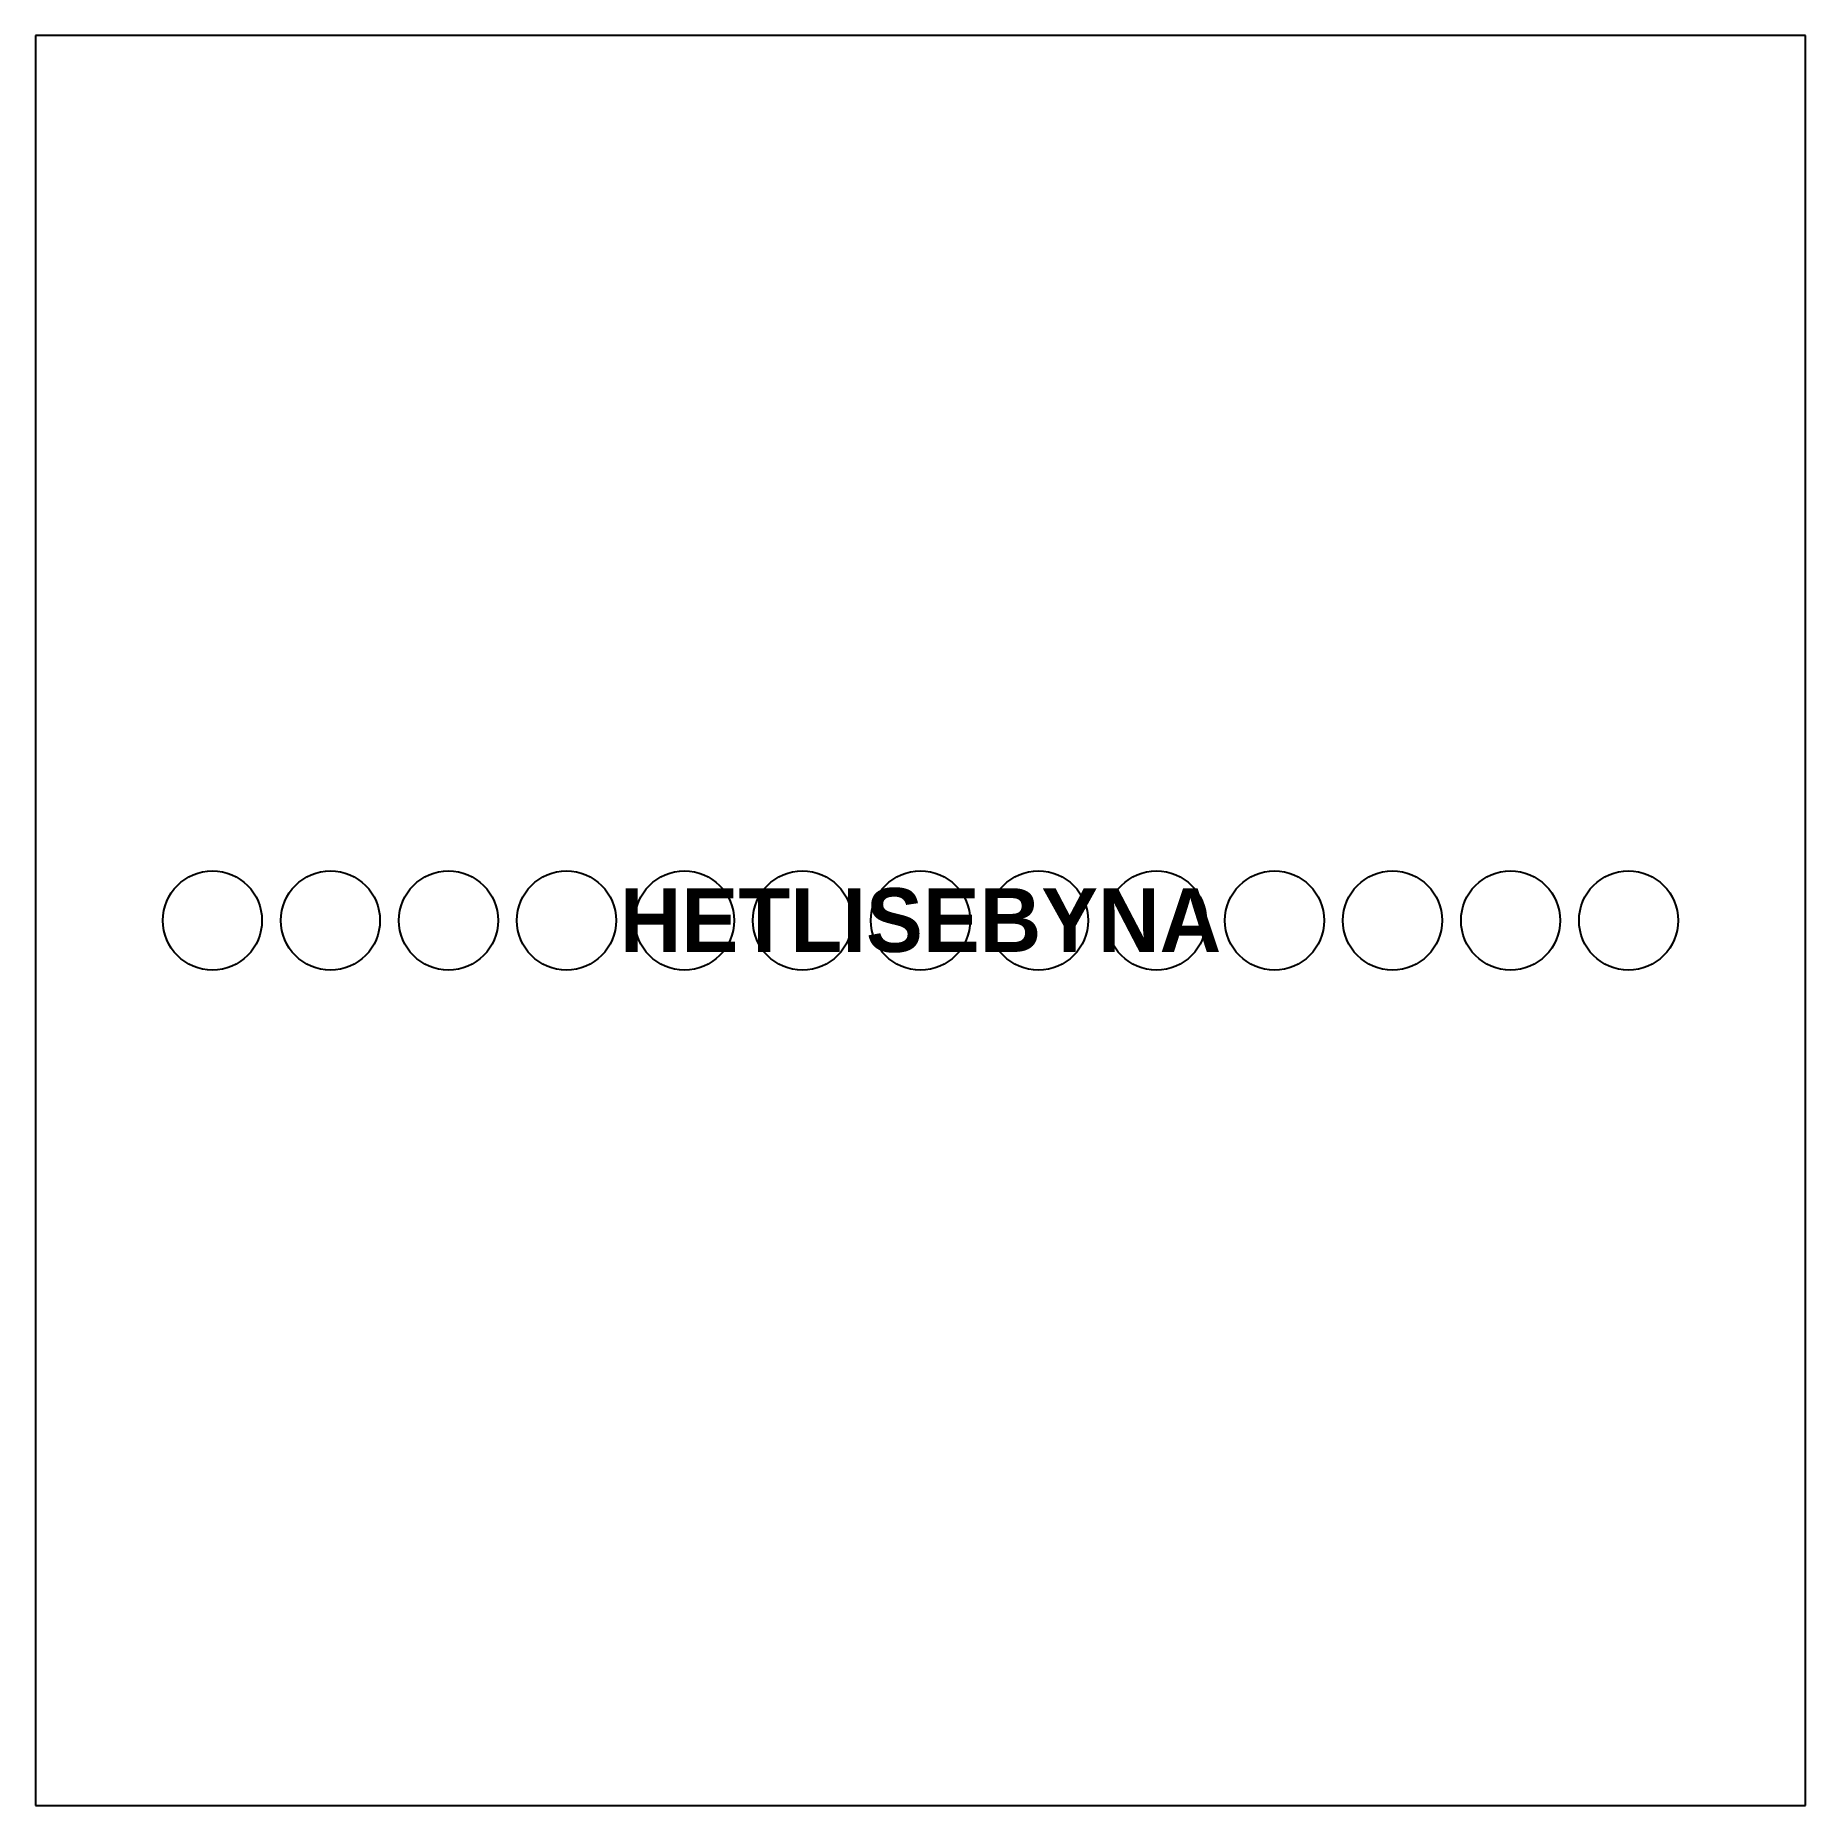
# Model space of a CAD drawing. Header units: millimetres. Extents: x 0 to 500, y 0 to 500.
import ezdxf

# ---------------------------------------------------------------- set-up
doc = ezdxf.new("R2010")
doc.units = ezdxf.units.MM
doc.layers.get('0').update_dxf_attribs({"lineweight": 25, "true_color": 0xffffff})
doc.styles.add('textstyle0', font='')
doc.styles.get('textstyle0').set_extended_font_data('Taurus Mono Stencil', bold=True)

msp = doc.modelspace()

# ---------------------------------------------------------------- linework, layer by layer
for p, q in [((500, 500), (0, 500)), ((0, 500), (0, 0)), ((500, 0), (500, 500)), ((0, 0), (500, 0))]:
    msp.add_line(p, q)
for centre in [(50, 250), (83.33, 250), (116.67, 250), (150, 250), (183.33, 250), (216.67, 250), (250, 250), (283.33, 250), (316.67, 250), (350, 250), (383.33, 250), (416.67, 250), (450, 250)]:
    msp.add_circle(centre, 14)

# ---------------------------------------------------------------- texts
at = {"insert": (250, 250), "char_height": 18, "attachment_point": 5, "style": 'textstyle0'}
msp.add_mtext('HETLISEBYNA', dxfattribs=at)

doc.saveas('drawing.dxf')
